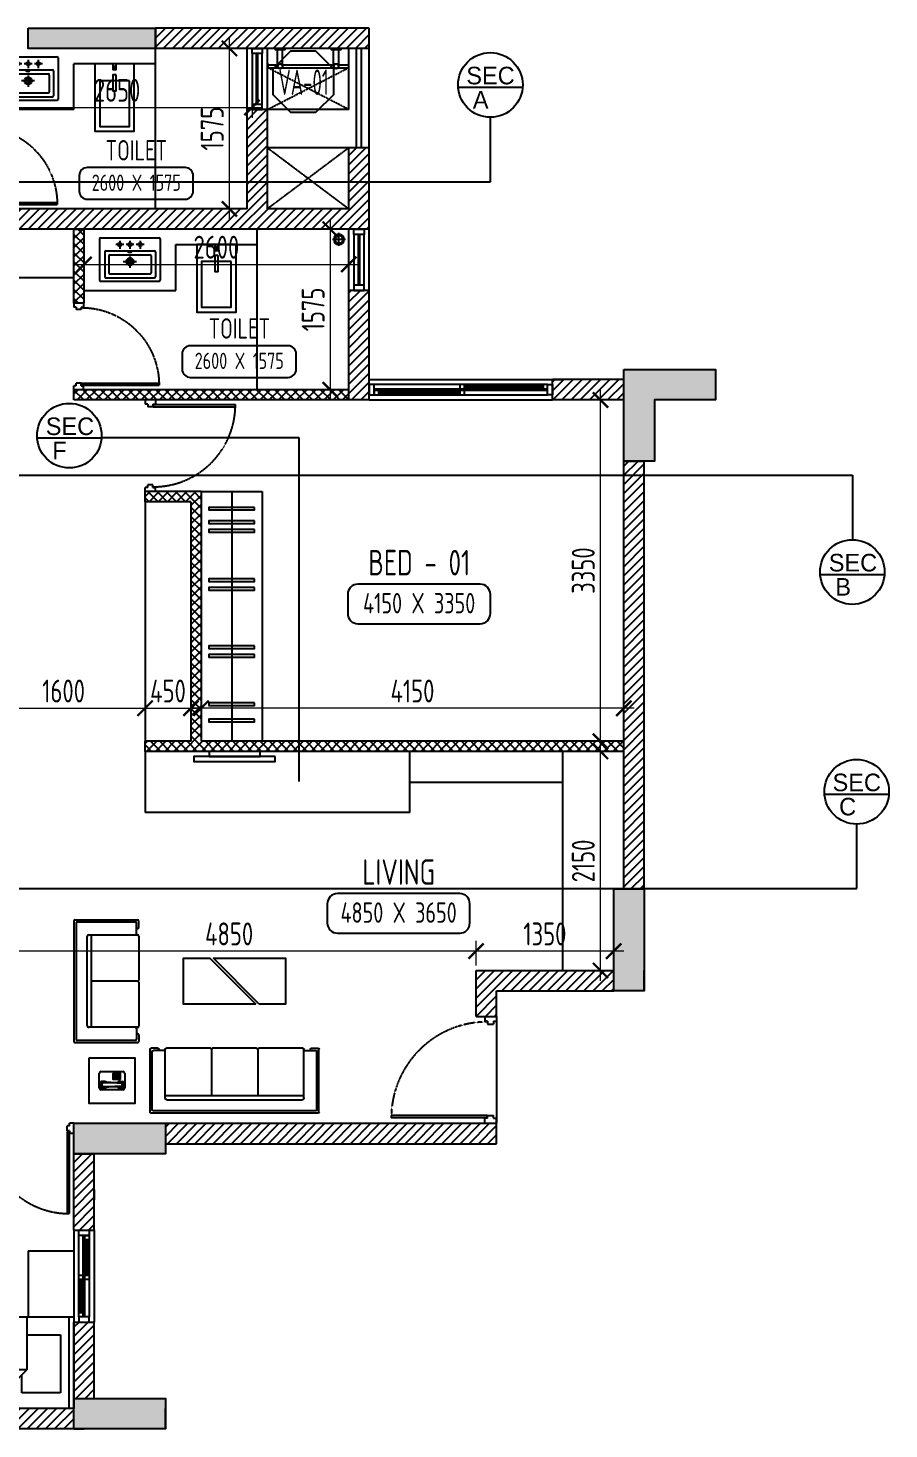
# Model space of a CAD drawing. Header units: millimetres. Extents: x -184691 to 158232, y -112569 to 33289.
# Drawn here: x -112363 to -103910, y -6563 to 7187 of the extents above; entities that cross this region are included whole.
import ezdxf
from ezdxf.enums import TextEntityAlignment as Align

# ---------------------------------------------------------------- set-up
doc = ezdxf.new("R2010")
doc.units = ezdxf.units.MM
doc.header["$LTSCALE"] = 10
doc.header["$PDMODE"] = 35
doc.header["$PDSIZE"] = 500
doc.linetypes.add('DASHED', pattern=[19.05, 12.7, -6.35])
doc.linetypes.add('HIDDEN', pattern=[9.525, 6.35, -3.175])
for name, color, linetype in [('07--DIM-1', 1, 'Continuous'), ('A--BLOCKWALL-1', 9, 'Continuous'), ('A--BLOCKWALL-2', 2, 'Continuous'), ('A--BLOCKWALL-3', 3, 'Continuous'), ('A--BLOCKWALL-HATCH', 8, 'Continuous'), ('A--CONCRETE-1', 9, 'Continuous'), ('A--DOWN', 34, 'Continuous'), ('A--FIXTURE-0', 8, 'Continuous'), ('A--FURNITURE-0', 253, 'Continuous'), ('A--FURNITURE-1', 9, 'Continuous'), ('A--GLAZING-0', 181, 'Continuous'), ('A--HATCH-1', 8, 'Continuous'), ('A--SANITARY-0', 253, 'Continuous'), ('A--SHAFT-HIDDEN', 9, 'HIDDEN'), ('A--SPACENUMBER', 2, 'Continuous'), ('A--SPACENUMBER-1', 8, 'Continuous'), ('A--SPACEREF', 3, 'Continuous'), ('A--STELWRK-1', 9, 'Continuous'), ('A--TILING-1', 8, 'Continuous'), ('A--WINREF', 7, 'Continuous'), ('A--WINREF-1', 8, 'Continuous'), ('Typical floor Column Centre line$0$X-3rd Floor Column$0$A--COL250', 250, 'Continuous'), ('Typical floor Column Centre line$0$X-3rd Floor Column$0$A--CONCRETE-4', 4, 'Continuous')]:
    doc.layers.add(name, color=color, linetype=linetype)
doc.layers.add('A--STELWRK-2', color=2, linetype='Continuous', lineweight=25)
doc.styles.add('ISO', font='isocp2.shx', dxfattribs={"width": 0.8})
doc.dimstyles.new('A-DIM-100', dxfattribs={"dimscale": 100, "dimtxt": 2.25, "dimasz": 1.5, "dimexe": 1, "dimexo": 0.5, "dimgap": 0, "dimtad": 0, "dimdec": 0, "dimzin": 12, "dimdsep": 46, "dimtxsty": 'ISO', "dimblk": 'ARCHTICK', "dimcen": 1, "dimdle": 1, "dimclrd": 8, "dimclre": 8, "dimclrt": 256, "dimadec": 0, "dimazin": 3, "dimtfac": 1, "dimtdec": 0, "dimtmove": 1, "dimatfit": 2, "dimfxl": 1, "dimtvp": 0.75, "dimtolj": 1, "dimtzin": 12, "dimlwd": 18, "dimlwe": 18, "dimarcsym": 0})
pattern_1 = [(45, (-102912.55, -6712.76), (-44.90128, 44.90128), [])]
pattern_2 = [(45, (-102912.55, -6712.76), (-44.90128, 44.90128), []), (135, (-102912.55, -6712.76), (-44.90128, -44.90128), [])]

# ---------------------------------------------------------------- blocks, each defined once
blk = doc.blocks.new('A$C542B73FF')
at = {"layer": 'A--FURNITURE-0'}
for points in [[(-400, 50), (400, 50), (400, 100), (-400, 100)], [(-250, 0), (250, 0), (250, 50), (-250, 50)]]:
    blk.add_lwpolyline(points, close=True, dxfattribs=at)
blk = doc.blocks.new('A$C142A61D3')
at = {"linetype": 'Continuous'}
for p, q in [((-2000, -450), (-2000, 450)), ((-2000, 450), (0, 450)), ((-460, 450), (-460, -70)), ((-50, 450), (-50, -450)), ((0, 450), (0, -450)), ((-460, 275), (-130, 275)), ((-130, 275), (-130, -295)), ((-840, -450), (-460, -70)), ((-840, -70), (-840, -450)), ((-460, -70), (-840, -70)), ((-510, -295), (-510, -120)), ((-130, -295), (-510, -295)), ((0, -450), (-2000, -450))]:
    blk.add_line(p, q, dxfattribs=at)
blk = doc.blocks.new('A$C59C96D1E')
at = {"linetype": 'Continuous'}
for p, q in [((-2.74, 0), (2.74, 0)), ((-3.49, -9.09), (-3.49, -0.75)), ((-2.75, -0.99), (-2.75, -2.2)), ((-2.26, -1.48), (-2.26, -8.35)), ((-0.79, -0.49), (-2.25, -0.49)), ((-1.76, -0.98), (-1.28, -0.98)), ((-0.78, -8.35), (-0.78, -1.48)), ((-0.29, -2.2), (-0.29, -0.99)), ((3.49, -0.75), (3.49, -9.09)), ((-2.75, -8.84), (-2.75, -7.63)), ((2.74, -9.84), (-2.74, -9.84)), ((-0.79, -9.34), (-2.25, -9.34)), ((-1.76, -8.85), (-1.28, -8.85)), ((-0.29, -7.63), (-0.29, -8.84))]:
    blk.add_line(p, q, dxfattribs=at)
for points in [[(0.45, -5.87), (0.45, -5.37), (0.95, -5.37), (0.95, -5.87)], [(1.05, -5.87), (1.05, -5.37), (1.55, -5.37), (1.55, -5.87)], [(1.64, -5.87), (1.64, -5.37), (2.14, -5.37), (2.14, -5.87)], [(2.24, -5.87), (2.24, -5.37), (2.74, -5.37), (2.74, -5.87)], [(0.45, -6.47), (0.45, -5.97), (0.95, -5.97), (0.95, -6.47)], [(0.45, -7.06), (0.45, -6.56), (0.95, -6.56), (0.95, -7.06)], [(0.45, -7.66), (0.45, -7.16), (0.95, -7.16), (0.95, -7.66)], [(0.45, -8.26), (0.95, -8.26), (0.95, -7.76), (0.45, -7.76)], [(1.05, -6.47), (1.05, -5.97), (1.55, -5.97), (1.55, -6.47)], [(1.05, -7.06), (1.05, -6.56), (1.55, -6.56), (1.55, -7.06)], [(1.05, -7.66), (1.05, -7.16), (1.55, -7.16), (1.55, -7.66)], [(1.05, -8.26), (1.55, -8.26), (1.55, -7.76), (1.05, -7.76)], [(1.64, -6.47), (1.64, -5.97), (2.14, -5.97), (2.14, -6.47)], [(1.64, -7.06), (1.64, -6.56), (2.14, -6.56), (2.14, -7.06)], [(1.64, -7.66), (1.64, -7.16), (2.14, -7.16), (2.14, -7.66)], [(1.64, -8.26), (2.14, -8.26), (2.14, -7.76), (1.64, -7.76)], [(2.24, -6.47), (2.24, -5.97), (2.74, -5.97), (2.74, -6.47)], [(2.24, -7.06), (2.24, -6.56), (2.74, -6.56), (2.74, -7.06)], [(2.24, -7.66), (2.24, -7.16), (2.74, -7.16), (2.74, -7.66)], [(2.24, -8.26), (2.74, -8.26), (2.74, -7.76), (2.24, -7.76)]]:
    blk.add_lwpolyline(points, close=True)
for centre, radius, start, end in [((-2.74, -0.75), 0.75, 90, 180), ((2.74, -0.75), 0.75, 0, 90), ((-2.25, -0.99), 0.5, 90, 180), ((-2.25, -2.2), 0.5, 180, 270), ((-1.76, -1.48), 0.5, 90, 180), ((-1.28, -1.48), 0.5, 0, 90), ((-0.79, -0.99), 0.5, 0, 90), ((-0.79, -2.2), 0.5, 270, 0), ((-2.74, -9.09), 0.75, 180, 270), ((-2.25, -7.63), 0.5, 90, 180), ((-2.25, -8.84), 0.5, 180, 270), ((-1.76, -8.35), 0.5, 180, 270), ((-1.28, -8.35), 0.5, 270, 0), ((-0.79, -7.63), 0.5, 0, 90), ((-0.79, -8.84), 0.5, 270, 0), ((2.74, -9.09), 0.75, 270, 0)]:
    blk.add_arc(centre, radius, start, end, dxfattribs=at)
for centre, start, end in [((-30.22, -7.51), 358.28, 10.8919), ((27.18, -7.51), 169.1081, 181.72)]:
    blk.add_arc(centre, 27.97, start, end)
blk = doc.blocks.new('A$C6B576318')
at = {"layer": 'A--FURNITURE-0'}
for p, q in [((-975, 13), (-975, 736)), ((-888, 749), (-963, 749)), ((-950, 38), (-950, 711)), ((-813, 724), (-938, 724)), ((-875, 724), (-875, 736)), ((-800, 711), (-800, 736)), ((-800, 175), (-800, 711)), ((-788, 749), (-279, 749)), ((-267, 736), (-267, 200)), ((-254, 749), (254, 749)), ((267, 736), (267, 200)), ((279, 749), (788, 749)), ((800, 711), (800, 736)), ((800, 175), (800, 711)), ((813, 724), (938, 724)), ((875, 724), (875, 736)), ((888, 749), (963, 749)), ((950, 38), (950, 711)), ((975, 13), (975, 736)), ((-800, 200), (800, 200)), ((-963, 0), (963, 0)), ((-938, 25), (938, 25)), ((-775, 150), (775, 150))]:
    blk.add_line(p, q, dxfattribs=at)
for centre, radius, start, end in [((-963, 736), 12.5, 90, 180), ((-938, 711), 12.5, 90, 180), ((-888, 736), 12.5, 0, 90), ((-813, 711), 12.5, 0, 90), ((-788, 736), 12.5, 90, 180), ((-279, 736), 12.5, 0, 90), ((-254, 736), 12.5, 90, 180), ((254, 736), 12.5, 0, 90), ((279, 736), 12.5, 90, 180), ((788, 736), 12.5, 0, 90), ((813, 711), 12.5, 90, 180), ((888, 736), 12.5, 90, 180), ((938, 711), 12.5, 0, 90), ((963, 736), 12.5, 0, 90), ((-775, 175), 25, 180, 270), ((775, 175), 25, 270, 0), ((-963, 13), 12.5, 180, 270), ((-938, 38), 12.5, 180, 270), ((938, 38), 12.5, 270, 0), ((963, 13), 12.5, 270, 0)]:
    blk.add_arc(centre, radius, start, end, dxfattribs=at)
blk = doc.blocks.new('A$C1CBF2325')
at = {"layer": 'A--DOWN'}
for p, q in [((100, 0), (0, 0)), ((0, 0), (0, -42)), ((100, 0), (100, -42)), ((25, -42), (0, -42)), ((25, -42), (25, -67)), ((75, -67), (25, -67)), ((75, -42), (75, -67)), ((75, -42), (100, -42)), ((79, -46), (79, -67)), ((79, -46), (886, -46)), ((79, -67), (886, -67)), ((886, -67), (886, -46)), ((25, -858), (0, -858)), ((0, -900), (0, -858)), ((100, -900), (0, -900)), ((75, -833), (25, -833)), ((25, -858), (25, -833)), ((75, -858), (75, -833)), ((75, -858), (100, -858)), ((100, -900), (100, -858))]:
    blk.add_line(p, q, dxfattribs=at)
at = {"layer": 'A--DOWN', "color": 8, "linetype": 'DASHED', "ltscale": 0.005}
blk.add_arc((79, -46), 807, 269.7319, 358.5291, dxfattribs=at)
blk = doc.blocks.new('A$C68464E93')
at = {"layer": 'A--BLOCKWALL-1'}
for p, q in [((600, 200), (0, 200)), ((600, 0), (0, 0))]:
    blk.add_line(p, q, dxfattribs=at)
at = {"layer": 'A--DOWN'}
for p, q in [((50, 150), (550, 150)), ((550, 50), (50, 50))]:
    blk.add_line(p, q, dxfattribs=at)
for points in [[(50, 50), (50, 150), (0, 150), (0, 50), (50, 50)], [(550, 50), (550, 150), (600, 150), (600, 50), (550, 50)]]:
    blk.add_lwpolyline(points, dxfattribs=at)
at = {"layer": 'A--GLAZING-0'}
for p, q in [((550, 107), (50, 107)), ((550, 93), (50, 93))]:
    blk.add_line(p, q, dxfattribs=at)
blk = doc.blocks.new('A$C613641B0')
at = {"layer": 'A--BLOCKWALL-1'}
for p, q in [((0, 0), (-1800, 0)), ((0, -200), (-1800, -200))]:
    blk.add_line(p, q, dxfattribs=at)
at = {"layer": 'A--DOWN'}
for p, q in [((-50, -50), (-1750, -50)), ((-1750, -93), (-93, -93)), ((-1750, -107), (-50, -107)), ((-1750, -150), (-50, -150))]:
    blk.add_line(p, q, dxfattribs=at)
for points in [[(-1750, -50), (-1750, -150), (-1800, -150), (-1800, -50)], [(-1750, -107), (-1750, -150), (-1707, -150), (-1707, -107)], [(-934, -50), (-934, -93), (-891, -93), (-891, -50)], [(-934, -107), (-934, -150), (-891, -150), (-891, -107)], [(-93, -50), (-93, -93), (-50, -93), (-50, -50)], [(-50, -50), (-50, -150), (0, -150), (0, -50)]]:
    blk.add_lwpolyline(points, close=True, dxfattribs=at)
at = {"layer": 'A--GLAZING-0'}
for p, q in [((-934, -122), (-1707, -122)), ((-934, -136), (-1707, -136)), ((-93, -64), (-891, -64)), ((-93, -78), (-891, -78))]:
    blk.add_line(p, q, dxfattribs=at)
blk = doc.blocks.new('A$C704305AF')
at = {"layer": 'A--SANITARY-0'}
for p, q in [((0, 0.064), (0, -0.064)), ((0.064, 0), (-0.064, 0))]:
    blk.add_line(p, q, dxfattribs=at)
for major_axis, start_param, end_param in [((0, 0.0508), 3.141593, 9.424778), ((0, 0.0381), 6.283185307145827, 12.56637061432541)]:
    blk.add_ellipse((0, 0), major_axis=major_axis, ratio=1, start_param=start_param, end_param=end_param, dxfattribs=at)
blk = doc.blocks.new('A$C35654C4B')
at = {"layer": 'A--BLOCKWALL-1'}
for p, q in [((-900, 200), (0, 200)), ((-900, 0), (0, 0))]:
    blk.add_line(p, q, dxfattribs=at)
at = {"layer": 'A--DOWN'}
for p, q in [((-50, 150), (-850, 150)), ((-50, 107), (-850, 107)), ((-850, 50), (-50, 50)), ((-50, 93), (-807, 93))]:
    blk.add_line(p, q, dxfattribs=at)
for points in [[(-850, 50), (-850, 150), (-900, 150), (-900, 50)], [(-416, 107), (-416, 150), (-459, 150), (-459, 107)], [(-50, 107), (-50, 150), (-93, 150), (-93, 107)], [(-50, 50), (-50, 150), (0, 150), (0, 50)], [(-807, 50), (-807, 93), (-850, 93), (-850, 50)], [(-416, 50), (-416, 93), (-459, 93), (-459, 50)]]:
    blk.add_lwpolyline(points, close=True, dxfattribs=at)
at = {"layer": 'A--GLAZING-0'}
for p, q in [((-807, 78), (-459, 78)), ((-807, 64), (-459, 64)), ((-416, 136), (-93, 136)), ((-416, 122), (-93, 122))]:
    blk.add_line(p, q, dxfattribs=at)
blk = doc.blocks.new('SPACE')
at = {"layer": 'A--SPACENUMBER-1'}
blk.add_lwpolyline([(-600, 0), (600, 0, 0.414213562), (700, 100), (700, 288.5, 0.414213562), (600, 388.5), (-600, 388.5, 0.414213562), (-700, 288.5), (-700, 100, 0.414213562), (-600, 0, -0.052514465)], format="xyb", dxfattribs=at)
at = {"layer": 'A--SPACENUMBER', "style": 'ISO', "width": 0.8, "flags": 4}
blk.add_attdef('01', text='', height=250, dxfattribs=at).set_placement((0.455, 202.41), align=Align.MIDDLE)
at = {"layer": 'A--SPACEREF', "style": 'ISO', "width": 0.8, "flags": 4}
blk.add_attdef('S', text='', height=300, dxfattribs=at).set_placement((1.35, 474.975), align=Align.CENTER)
blk = doc.blocks.new('AL-OP')
at = {"layer": 'A--WINREF-1'}
blk.add_lwpolyline([(-124, 300), (-300, 124), (-300, -124), (-124, -300), (124, -300), (300, -124), (300, 124), (124, 300)], close=True, dxfattribs=at)
at = {"layer": 'A--WINREF', "style": 'ISO', "width": 0.6}
blk.add_attdef('AL-OP', text='', height=250, dxfattribs=at).set_placement((3, -5), align=Align.MIDDLE)
blk = doc.blocks.new('A$C3A434446')
at = {"layer": 'A--STELWRK-1', "color": 1}
for p, q in [((110, 939), (110, 1089)), ((160, 939), (160, 1089)), ((660, 939), (660, 1089)), ((710, 939), (710, 1089)), ((15, 939), (115, 939)), ((15, 909), (115, 909)), ((155, 939), (665, 939)), ((155, 909), (665, 909)), ((705, 939), (805, 939)), ((705, 909), (805, 909))]:
    blk.add_line(p, q, dxfattribs=at)
at = {"layer": 'A--STELWRK-1'}
for points in [[(85, 1099), (85, 1089), (185, 1089), (185, 1099)], [(635, 1099), (635, 1089), (735, 1089), (735, 1099)], [(15, 899), (10, 899), (10, 949), (15, 949)], [(805, 899), (810, 899), (810, 949), (805, 949)]]:
    blk.add_lwpolyline(points, close=True, dxfattribs=at)
at = {"layer": 'A--STELWRK-2'}
for centre, radius in [((135, 924), 25), ((135, 924), 22), ((685, 924), 25), ((685, 924), 22)]:
    blk.add_circle(centre, radius, dxfattribs=at)
blk = doc.blocks.new('A$C64853205')
at = {"layer": 'A--FURNITURE-0'}
for p, q in [((-708, 13), (-708, 736)), ((-621, 749), (-696, 749)), ((-683, 38), (-683, 711)), ((-546, 724), (-671, 724)), ((-608, 724), (-608, 736)), ((-533, 711), (-533, 736)), ((-533, 175), (-533, 711)), ((-521, 749), (-12, 749)), ((0, 736), (0, 200)), ((13, 749), (521, 749)), ((533, 736), (533, 175)), ((546, 724), (671, 724)), ((608, 724), (608, 736)), ((621, 749), (696, 749)), ((683, 38), (683, 711)), ((708, 13), (708, 736)), ((-533, 200), (533, 200)), ((-696, 0), (696, 0)), ((-671, 25), (671, 25)), ((-508, 150), (508, 150))]:
    blk.add_line(p, q, dxfattribs=at)
for centre, radius, start, end in [((-696, 736), 12.5, 90, 180), ((-671, 711), 12.5, 90, 180), ((-621, 736), 12.5, 0, 90), ((-546, 711), 12.5, 0, 90), ((-521, 736), 12.5, 90, 180), ((-12, 736), 12.5, 0, 90), ((13, 736), 12.5, 90, 180), ((521, 736), 12.5, 0, 90), ((546, 711), 12.5, 90, 180), ((621, 736), 12.5, 90, 180), ((671, 711), 12.5, 0, 90), ((696, 736), 12.5, 0, 90), ((-508, 175), 25, 180, 270), ((508, 175), 25, 270, 0), ((-696, 13), 12.5, 180, 270), ((-671, 38), 12.5, 180, 270), ((671, 38), 12.5, 270, 0), ((696, 13), 12.5, 270, 0)]:
    blk.add_arc(centre, radius, start, end, dxfattribs=at)
blk = doc.blocks.new('A$C76363F86-flat-10')
at = {"layer": 'A--SANITARY-0'}
for points in [[(0, -0.193), (0, 0.193), (-0.663, 0.193), (-0.663, -0.193)], [(-0.167, -0.146), (-0.167, 0.146), (-0.616, 0.146), (-0.616, -0.146)], [(-0.108, -0.017), (-0.108, 0.017), (-0.266, 0.017), (-0.266, -0.017)], [(0, -0.017), (0, 0.017), (-0.057, 0.017), (-0.057, -0.017)], [(-0.027, -0.009), (-0.027, 0.008), (-0.05, 0.008), (-0.05, -0.009)]]:
    blk.add_lwpolyline(points, close=True, dxfattribs=at)
blk = doc.blocks.new('A$C302618AE')
at = {"layer": 'A--SANITARY-0'}
for p, q in [((-287, 0), (287, 0)), ((-297, -10), (-297, -416)), ((-237, -128), (240, -128)), ((-60, -67), (-138, -67)), ((-100, -30), (-100, -110)), ((40, -67), (-38, -67)), ((1, -30), (1, -110)), ((141, -67), (63, -67)), ((101, -30), (101, -110)), ((297, -10), (297, -416)), ((-247, -138), (-247, -383)), ((-206, -178), (-206, -343)), ((-196, -168), (199, -168)), ((65, -236), (-65, -236)), ((0, -183), (0, -295)), ((209, -178), (209, -343)), ((250, -138), (250, -383)), ((-237, -393), (240, -393)), ((-196, -353), (199, -353)), ((-287, -426), (287, -426))]:
    blk.add_line(p, q, dxfattribs=at)
for centre, radius in [((-100, -67), 17.8), ((1, -67), 17.8), ((101, -67), 17.8), ((1, -235), 36.3), ((1, -235), 25)]:
    blk.add_circle(centre, radius, dxfattribs=at)
for centre, start, end in [((-287, -10), 90, 180), ((-237, -138), 90, 180), ((240, -138), 0, 90), ((287, -10), 0, 90), ((-196, -178), 90, 180), ((199, -178), 0, 90), ((-237, -383), 180, 270), ((-196, -343), 180, 270), ((199, -343), 270, 0), ((240, -383), 270, 0), ((-287, -416), 180, 270), ((287, -416), 270, 0)]:
    blk.add_arc(centre, 10, start, end, dxfattribs=at)
blk.add_ellipse((0, -141), major_axis=(17.6, 0), ratio=0.318204, dxfattribs=at)
blk = doc.blocks.new('_ArchTick')
at = {"color": 0, "const_width": 0.15}
blk.add_lwpolyline([(-0.5, -0.5), (0.5, 0.5)], dxfattribs=at)
blk = doc.blocks.new('*D273')
at = {"layer": '07--DIM-1', "color": 8, "lineweight": 18}
for p, q in [((-112813, 6937), (-112813, 6307)), ((-110163, 6887), (-110163, 6307)), ((-112913, 6407), (-110063, 6407))]:
    blk.add_line(p, q, dxfattribs=at)
at = {"layer": 'Defpoints', "color": 0}
for p in [(-112813, 6987), (-110163, 6937), (-110163, 6407)]:
    blk.add_point(p, dxfattribs=at)
at = {"layer": '07--DIM-1', "color": 8, "lineweight": 18, "xscale": 150, "yscale": 150, "zscale": 150, "rotation": 180}
blk.add_blockref('_ArchTick', (-112813, 6407), dxfattribs=at)
at = {"layer": '07--DIM-1', "color": 8, "lineweight": 18, "xscale": 150, "yscale": 150, "zscale": 150}
blk.add_blockref('_ArchTick', (-110163, 6407), dxfattribs=at)
at = {"layer": '07--DIM-1', "insert": (-111488, 6576), "char_height": 225, "attachment_point": 5, "style": 'ISO'}
blk.add_mtext('\\A1;2650', dxfattribs=at)
blk = doc.blocks.new('*D274')
at = {"layer": '07--DIM-1', "color": 8, "lineweight": 18}
for p, q in [((-110385, 5312), (-110385, 7087)), ((-110263, 6987), (-110485, 6987)), ((-110263, 5412), (-110485, 5412))]:
    blk.add_line(p, q, dxfattribs=at)
at = {"layer": 'Defpoints', "color": 0}
for p in [(-110385, 6987), (-110213, 6987), (-110213, 5412)]:
    blk.add_point(p, dxfattribs=at)
at = {"layer": '07--DIM-1', "color": 8, "lineweight": 18, "xscale": 150, "yscale": 150, "zscale": 150}
for p, rotation in [((-110385, 6987), 90), ((-110385, 5412), 270)]:
    blk.add_blockref('_ArchTick', p, dxfattribs=dict(at, rotation=rotation))
at = {"layer": '07--DIM-1', "insert": (-110554, 6200), "char_height": 225, "attachment_point": 5, "rotation": 90, "style": 'ISO'}
blk.add_mtext('\\A1;1575', dxfattribs=at)
blk = doc.blocks.new('*D275')
at = {"layer": '07--DIM-1', "color": 8, "lineweight": 18}
for p, q in [((-111813, 5162), (-111813, 4767)), ((-109213, 5162), (-109213, 4767)), ((-111913, 4867), (-109113, 4867))]:
    blk.add_line(p, q, dxfattribs=at)
at = {"layer": 'Defpoints', "color": 0}
for p in [(-111813, 5212), (-109213, 5212), (-109213, 4867)]:
    blk.add_point(p, dxfattribs=at)
at = {"layer": '07--DIM-1', "color": 8, "lineweight": 18, "xscale": 150, "yscale": 150, "zscale": 150, "rotation": 180}
blk.add_blockref('_ArchTick', (-111813, 4867), dxfattribs=at)
at = {"layer": '07--DIM-1', "color": 8, "lineweight": 18, "xscale": 150, "yscale": 150, "zscale": 150}
blk.add_blockref('_ArchTick', (-109213, 4867), dxfattribs=at)
at = {"layer": '07--DIM-1', "insert": (-110513, 5036), "char_height": 225, "attachment_point": 5, "style": 'ISO'}
blk.add_mtext('\\A1;2600', dxfattribs=at)
blk = doc.blocks.new('*D276')
at = {"layer": '07--DIM-1', "color": 8, "lineweight": 18}
for p, q in [((-109395, 5312), (-109395, 3537)), ((-109263, 5212), (-109495, 5212)), ((-109263, 3637), (-109495, 3637))]:
    blk.add_line(p, q, dxfattribs=at)
at = {"layer": 'Defpoints', "color": 0}
for p in [(-109213, 5212), (-109395, 3637), (-109213, 3637)]:
    blk.add_point(p, dxfattribs=at)
at = {"layer": '07--DIM-1', "color": 8, "lineweight": 18, "xscale": 150, "yscale": 150, "zscale": 150}
for p, rotation in [((-109395, 5212), 90), ((-109395, 3637), 270)]:
    blk.add_blockref('_ArchTick', p, dxfattribs=dict(at, rotation=rotation))
at = {"layer": '07--DIM-1', "insert": (-109563, 4425), "char_height": 225, "attachment_point": 5, "rotation": 90, "style": 'ISO'}
blk.add_mtext('\\A1;1575', dxfattribs=at)
blk = doc.blocks.new('*D282')
at = {"layer": '07--DIM-1', "color": 8, "lineweight": 18}
for p, q in [((-107963, -2013), (-107963, -1773)), ((-106613, -2013), (-106613, -1773)), ((-106513, -1873), (-108063, -1873))]:
    blk.add_line(p, q, dxfattribs=at)
at = {"layer": 'Defpoints', "color": 0}
for p in [(-107963, -1873), (-107963, -2063), (-106613, -2063)]:
    blk.add_point(p, dxfattribs=at)
at = {"layer": '07--DIM-1', "color": 8, "lineweight": 18, "xscale": 150, "yscale": 150, "zscale": 150, "rotation": 180}
blk.add_blockref('_ArchTick', (-107963, -1873), dxfattribs=at)
at = {"layer": '07--DIM-1', "color": 8, "lineweight": 18, "xscale": 150, "yscale": 150, "zscale": 150}
blk.add_blockref('_ArchTick', (-106613, -1873), dxfattribs=at)
at = {"layer": '07--DIM-1', "insert": (-107288, -1704), "char_height": 225, "attachment_point": 5, "style": 'ISO'}
blk.add_mtext('\\A1;1350', dxfattribs=at)
blk = doc.blocks.new('*D283')
at = {"layer": '07--DIM-1', "color": 8, "lineweight": 18}
for p, q in [((-112813, -2013), (-112813, -1773)), ((-107963, -2013), (-107963, -1773)), ((-107863, -1873), (-112913, -1873))]:
    blk.add_line(p, q, dxfattribs=at)
at = {"layer": 'Defpoints', "color": 0}
for p in [(-112813, -1873), (-112813, -2063), (-107963, -2063)]:
    blk.add_point(p, dxfattribs=at)
at = {"layer": '07--DIM-1', "color": 8, "lineweight": 18, "xscale": 150, "yscale": 150, "zscale": 150, "rotation": 180}
blk.add_blockref('_ArchTick', (-112813, -1873), dxfattribs=at)
at = {"layer": '07--DIM-1', "color": 8, "lineweight": 18, "xscale": 150, "yscale": 150, "zscale": 150}
blk.add_blockref('_ArchTick', (-107963, -1873), dxfattribs=at)
at = {"layer": '07--DIM-1', "insert": (-110388, -1704), "char_height": 225, "attachment_point": 5, "style": 'ISO'}
blk.add_mtext('\\A1;4850', dxfattribs=at)
blk = doc.blocks.new('*D284')
at = {"layer": '07--DIM-1', "color": 8, "lineweight": 18}
for p, q in [((-110663, 237), (-110663, 611)), ((-106513, 237), (-106513, 611)), ((-106413, 511), (-110763, 511))]:
    blk.add_line(p, q, dxfattribs=at)
at = {"layer": 'Defpoints', "color": 0}
for p in [(-110663, 511), (-110663, 187), (-106513, 187)]:
    blk.add_point(p, dxfattribs=at)
at = {"layer": '07--DIM-1', "color": 8, "lineweight": 18, "xscale": 150, "yscale": 150, "zscale": 150, "rotation": 180}
blk.add_blockref('_ArchTick', (-110663, 511), dxfattribs=at)
at = {"layer": '07--DIM-1', "color": 8, "lineweight": 18, "xscale": 150, "yscale": 150, "zscale": 150}
blk.add_blockref('_ArchTick', (-106513, 511), dxfattribs=at)
at = {"layer": '07--DIM-1', "insert": (-108588, 680), "char_height": 225, "attachment_point": 5, "style": 'ISO'}
blk.add_mtext('\\A1;4150', dxfattribs=at)
blk = doc.blocks.new('*D286')
at = {"layer": '07--DIM-1', "color": 8, "lineweight": 18}
for p, q in [((-112813, 237), (-112813, 611)), ((-111213, 237), (-111213, 611)), ((-112913, 511), (-111113, 511))]:
    blk.add_line(p, q, dxfattribs=at)
at = {"layer": 'Defpoints', "color": 0}
for p in [(-111213, 511), (-112813, 187), (-111213, 187)]:
    blk.add_point(p, dxfattribs=at)
at = {"layer": '07--DIM-1', "color": 8, "lineweight": 18, "xscale": 150, "yscale": 150, "zscale": 150, "rotation": 180}
blk.add_blockref('_ArchTick', (-112813, 511), dxfattribs=at)
at = {"layer": '07--DIM-1', "color": 8, "lineweight": 18, "xscale": 150, "yscale": 150, "zscale": 150}
blk.add_blockref('_ArchTick', (-111213, 511), dxfattribs=at)
at = {"layer": '07--DIM-1', "insert": (-112013, 680), "char_height": 225, "attachment_point": 5, "style": 'ISO'}
blk.add_mtext('\\A1;1600', dxfattribs=at)
blk = doc.blocks.new('*D289')
at = {"layer": '07--DIM-1', "color": 8, "lineweight": 18}
for p, q in [((-106742, -2163), (-106742, 187)), ((-106663, 87), (-106842, 87)), ((-106663, -2063), (-106842, -2063))]:
    blk.add_line(p, q, dxfattribs=at)
at = {"layer": 'Defpoints', "color": 0}
for p in [(-106742, 87), (-106613, 87), (-106613, -2063)]:
    blk.add_point(p, dxfattribs=at)
at = {"layer": '07--DIM-1', "color": 8, "lineweight": 18, "xscale": 150, "yscale": 150, "zscale": 150}
for p, rotation in [((-106742, 87), 90), ((-106742, -2063), 270)]:
    blk.add_blockref('_ArchTick', p, dxfattribs=dict(at, rotation=rotation))
at = {"layer": '07--DIM-1', "insert": (-106911, -988), "char_height": 225, "attachment_point": 5, "rotation": 90, "style": 'ISO'}
blk.add_mtext('\\A1;2150', dxfattribs=at)
blk = doc.blocks.new('*D290')
at = {"layer": '07--DIM-1', "color": 8, "lineweight": 18}
for p, q in [((-106742, 87), (-106742, 3637)), ((-106563, 3537), (-106842, 3537)), ((-106563, 187), (-106842, 187))]:
    blk.add_line(p, q, dxfattribs=at)
at = {"layer": 'Defpoints', "color": 0}
for p in [(-106742, 3537), (-106513, 3537), (-106513, 187)]:
    blk.add_point(p, dxfattribs=at)
at = {"layer": '07--DIM-1', "color": 8, "lineweight": 18, "xscale": 150, "yscale": 150, "zscale": 150}
for p, rotation in [((-106742, 3537), 90), ((-106742, 187), 270)]:
    blk.add_blockref('_ArchTick', p, dxfattribs=dict(at, rotation=rotation))
at = {"layer": '07--DIM-1', "insert": (-106911, 1862), "char_height": 225, "attachment_point": 5, "rotation": 90, "style": 'ISO'}
blk.add_mtext('\\A1;3350', dxfattribs=at)
blk = doc.blocks.new('*D292')
at = {"layer": '07--DIM-1', "color": 8, "lineweight": 18}
for p, q in [((-111213, 237), (-111213, 611)), ((-110763, 237), (-110763, 611)), ((-111313, 511), (-110663, 511))]:
    blk.add_line(p, q, dxfattribs=at)
at = {"layer": 'Defpoints', "color": 0}
for p in [(-110763, 511), (-111213, 187), (-110763, 187)]:
    blk.add_point(p, dxfattribs=at)
at = {"layer": '07--DIM-1', "color": 8, "lineweight": 18, "xscale": 150, "yscale": 150, "zscale": 150, "rotation": 180}
blk.add_blockref('_ArchTick', (-111213, 511), dxfattribs=at)
at = {"layer": '07--DIM-1', "color": 8, "lineweight": 18, "xscale": 150, "yscale": 150, "zscale": 150}
blk.add_blockref('_ArchTick', (-110763, 511), dxfattribs=at)
at = {"layer": '07--DIM-1', "insert": (-110988, 680), "char_height": 225, "attachment_point": 5, "style": 'ISO'}
blk.add_mtext('\\A1;450', dxfattribs=at)

msp = doc.modelspace()

# ---------------------------------------------------------------- hatches: boundary and pattern name
at = {"layer": 'A--BLOCKWALL-HATCH'}
h = msp.add_hatch(dxfattribs=at)
h.set_pattern_fill('ANSI37', color=256, scale=20, style=0)
h.set_pattern_definition(pattern_2)
h.paths.add_polyline_path([(-111912.5, 5212.2), (-111812.5, 5212.2), (-111812.5, 4487.2), (-111912.5, 4487.2)])
h = msp.add_hatch(dxfattribs=at)
h.set_pattern_fill('ANSI37', color=256, scale=20, style=0)
h.set_pattern_definition(pattern_2)
h.paths.add_polyline_path([(-109212.5, 3537.2), (-111912.5, 3537.2), (-111912.5, 3637.2), (-109212.5, 3637.2)])
h = msp.add_hatch(dxfattribs=at)
h.set_pattern_fill('ANSI37', color=256, scale=20, style=0)
h.set_pattern_definition(pattern_2)
h.paths.add_polyline_path([(-110762.5, 1412.2), (-110762.5, 1312.2), (-110762.5, 187.2), (-111212.5, 187.2), (-111212.5, 87.2), (-106512.5, 87.2), (-106512.5, 187.2), (-110662.5, 187.2), (-110662.5, 2637.2), (-111212.5, 2637.2), (-111212.5, 2537.2), (-110762.5, 2537.2)])
at = {"layer": 'A--HATCH-1'}
h = msp.add_hatch(dxfattribs=at)
h.set_pattern_fill('ANSI31', color=256, scale=20, style=0)
h.set_pattern_definition(pattern_1)
h.paths.add_polyline_path([(-109012.5, 6987.2), (-111112.5, 6987.2), (-111112.5, 7187.2), (-109012.5, 7187.2)])
h = msp.add_hatch(dxfattribs=at)
h.set_pattern_fill('ANSI31', color=256, scale=20, style=0)
h.set_pattern_definition(pattern_1)
h.paths.add_polyline_path([(-109012.5, 5212.2), (-109012.5, 6012.2), (-109212.5, 6012.2), (-109212.5, 5412.2), (-110012.5, 5412.2), (-110012.5, 6387.2), (-110212.5, 6387.2), (-110212.5, 5412.2), (-112912.5, 5412.2), (-112912.5, 5212.2)])
h = msp.add_hatch(dxfattribs=at)
h.set_pattern_fill('ANSI31', color=256, scale=20, style=0)
h.set_pattern_definition(pattern_1)
h.paths.add_polyline_path([(-109012.5, 4612.2), (-109212.5, 4612.2), (-109212.5, 3537.2), (-109012.5, 3537.2)])
h = msp.add_hatch(dxfattribs=at)
h.set_pattern_fill('ANSI31', color=256, scale=20, style=0)
h.set_pattern_definition(pattern_1)
h.paths.add_polyline_path([(-106512.5, 3737.2), (-107212.5, 3737.2), (-107212.5, 3537.2), (-106512.5, 3537.2)])
h = msp.add_hatch(dxfattribs=at)
h.set_pattern_fill('ANSI31', color=256, scale=20, style=0)
h.set_pattern_definition(pattern_1)
h.paths.add_polyline_path([(-106512.5, -1262.8), (-106312.5, -1262.8), (-106312.5, 2937.2), (-106512.5, 2937.2)])
h = msp.add_hatch(dxfattribs=at)
h.set_pattern_fill('ANSI31', color=256, scale=20, style=0)
h.set_pattern_definition(pattern_1)
h.paths.add_polyline_path([(-106612.5, -2262.8), (-106612.5, -2062.8), (-107962.5, -2062.8), (-107962.5, -2512.8), (-107762.5, -2512.8), (-107762.5, -2262.8)])
h = msp.add_hatch(dxfattribs=at)
h.set_pattern_fill('ANSI31', color=256, scale=20, style=0)
h.set_pattern_definition([(45, (-102912.55, 50387.24), (-44.90128, 44.90128), [])])
h.paths.add_polyline_path([(-111012.5, -3762.8), (-107762.5, -3762.8), (-107762.5, -3562.8), (-111012.5, -3562.8)])
h = msp.add_hatch(dxfattribs=at)
h.set_pattern_fill('ANSI31', color=256, scale=20, style=0)
h.set_pattern_definition(pattern_1)
h.paths.add_polyline_path([(-111712.5, -4612.8), (-111712.5, -3862.8), (-111912.5, -3862.8), (-111912.5, -4612.8)])
h = msp.add_hatch(dxfattribs=at)
h.set_pattern_fill('ANSI31', color=256, scale=20, style=0)
h.set_pattern_definition(pattern_1)
h.paths.add_polyline_path([(-111712.5, -6262.8), (-111712.5, -5512.8), (-111912.5, -5512.8), (-111912.5, -6262.8)])
h = msp.add_hatch(dxfattribs=at)
h.set_pattern_fill('ANSI31', color=256, scale=20, style=0)
h.set_pattern_definition(pattern_1)
h.paths.add_polyline_path([(-111912.5, -6362.8), (-115412.5, -6362.8), (-115412.5, -6562.8), (-111912.5, -6562.8)])
at = {"layer": 'Typical floor Column Centre line$0$X-3rd Floor Column$0$A--COL250'}
h = msp.add_hatch(color=256, dxfattribs=at)
h.dxf.hatch_style = 1
h.paths.add_polyline_path([(-112362.5, 7187.2), (-111112.5, 7187.2), (-111112.5, 6987.2), (-112362.5, 6987.2)])
h = msp.add_hatch(color=256, dxfattribs=at)
h.dxf.hatch_style = 1
h.paths.add_polyline_path([(-106212.5, 3537.2), (-105612.5, 3537.2), (-105612.5, 3837.2), (-106512.5, 3837.2), (-106512.5, 2937.2), (-106212.5, 2937.2)])
h = msp.add_hatch(color=256, dxfattribs=at)
h.dxf.hatch_style = 1
h.paths.add_polyline_path([(-106612.5, -2262.8), (-106612.5, -1262.8), (-106312.5, -1262.8), (-106312.5, -2262.8)])
h = msp.add_hatch(color=256, dxfattribs=at)
h.dxf.hatch_style = 1
h.paths.add_polyline_path([(-111912.5, -3562.8), (-111012.5, -3562.8), (-111012.5, -3862.8), (-111912.5, -3862.8)])
h = msp.add_hatch(color=256, dxfattribs=at)
h.dxf.hatch_style = 1
h.paths.add_polyline_path([(-111912.5, -6262.8), (-111012.5, -6262.8), (-111012.5, -6562.8), (-111912.5, -6562.8)])

# ---------------------------------------------------------------- linework, layer by layer
at = {"color": 6}
for p, q in [((-108139.4, 6606.3), (-107506.6, 6606.3)), ((-107823, 5678.5), (-107823, 6311.6)), ((-120197, 5678.5), (-107823, 5678.5)), ((-112267.8, 3163.9), (-111635, 3163.9)), ((-109698.8, 3163.9), (-111640.5, 3163.9)), ((-109698.8, -206.7), (-109698.8, 3163.9)), ((-120197, 2797.9), (-104269.5, 2797.9)), ((-104269.5, 2797.9), (-104269.5, 2164.9)), ((-104580.4, 1825.2), (-103947.7, 1825.2)), ((-104543.2, -331.6), (-103910.4, -331.6)), ((-104226.8, -1259.4), (-104226.8, -626.3)), ((-120197, -1259.4), (-104226.8, -1259.4))]:
    msp.add_line(p, q, dxfattribs=at)
for p, q in [((-112812.5, 4737.2), (-111912.5, 4737.2)), ((-115578.6, -1259.4), (-104226.8, -1259.4))]:
    msp.add_line(p, q)
for centre in [(-107823, 6628.8), (-111956.9, 3186.4), (-104269.5, 1847.7), (-104226.8, -309.1)]:
    msp.add_circle(centre, 317.2, dxfattribs=at)
at = {"layer": 'A--BLOCKWALL-2'}
for p, q in [((-111912.5, 4487.2), (-111912.5, 5212.2)), ((-111912.5, 5212.2), (-111812.5, 5212.2)), ((-111812.5, 4487.2), (-111812.5, 5212.2)), ((-111812.5, 4487.2), (-111912.5, 4487.2)), ((-107212.5, 3737.2), (-107112.5, 3737.2)), ((-111912.5, 3537.2), (-111912.5, 3637.2)), ((-109212.5, 3637.2), (-111912.5, 3637.2)), ((-109212.5, 3537.2), (-109212.5, 3637.2)), ((-109212.5, 3537.2), (-111912.5, 3537.2)), ((-111212.5, 2537.2), (-111212.5, 2637.2)), ((-110662.5, 2637.2), (-111212.5, 2637.2)), ((-110662.5, 2637.2), (-110662.5, 187.2)), ((-110762.5, 2537.2), (-111212.5, 2537.2)), ((-110762.5, 2537.2), (-110762.5, 1412.2)), ((-110762.5, 1412.2), (-110762.5, 1312.2)), ((-110762.5, 1312.2), (-110762.5, 187.2)), ((-111212.5, 87.2), (-111212.5, 187.2)), ((-110762.5, 187.2), (-111212.5, 187.2)), ((-106512.5, 187.2), (-110662.5, 187.2)), ((-106512.5, 87.2), (-106512.5, 187.2)), ((-106312.5, 87.2), (-106312.5, 187.2)), ((-106512.5, 87.2), (-111212.5, 87.2)), ((-111012.5, -3862.8), (-111112.5, -3862.8)), ((-111712.5, -4212.8), (-111712.5, -4312.8)), ((-111912.5, -6562.8), (-111812.5, -6562.8))]:
    msp.add_line(p, q, dxfattribs=at)
at = {"layer": 'A--BLOCKWALL-3'}
for p, q in [((-111112.5, 6987.2), (-111112.5, 7187.2)), ((-109012.5, 7187.2), (-111112.5, 7187.2)), ((-109012.5, 6987.2), (-109012.5, 7187.2)), ((-109012.5, 6987.2), (-111112.5, 6987.2)), ((-110212.5, 5412.2), (-110212.5, 6387.2)), ((-110012.5, 6387.2), (-110212.5, 6387.2)), ((-110012.5, 5412.2), (-110012.5, 6387.2)), ((-109212.5, 5412.2), (-109212.5, 6012.2)), ((-109012.5, 6012.2), (-109212.5, 6012.2)), ((-109012.5, 5212.2), (-109012.5, 6012.2)), ((-110212.5, 5412.2), (-112912.5, 5412.2)), ((-109212.5, 5412.2), (-110012.5, 5412.2)), ((-109012.5, 5212.2), (-112912.5, 5212.2)), ((-109212.5, 3537.2), (-109212.5, 4612.2)), ((-109012.5, 4612.2), (-109212.5, 4612.2)), ((-109012.5, 3537.2), (-109012.5, 4612.2)), ((-107212.5, 3537.2), (-107212.5, 3737.2)), ((-106512.5, 3737.2), (-107212.5, 3737.2)), ((-106512.5, 3837.2), (-106312.5, 3837.2)), ((-106512.5, 3537.2), (-106512.5, 3737.2)), ((-109012.5, 3537.2), (-109212.5, 3537.2)), ((-106512.5, 3537.2), (-107212.5, 3537.2)), ((-106512.5, -1262.8), (-106512.5, 2937.2)), ((-106512.5, 2937.2), (-106312.5, 2937.2)), ((-106312.5, -1262.8), (-106312.5, 2937.2)), ((-106512.5, -1262.8), (-106312.5, -1262.8)), ((-107962.5, -2512.8), (-107962.5, -2062.8)), ((-107962.5, -2062.8), (-106612.5, -2062.8)), ((-106612.5, -2262.8), (-106612.5, -2062.8)), ((-106312.5, -2262.8), (-106312.5, -2062.8)), ((-107762.5, -2512.8), (-107762.5, -2262.8)), ((-107762.5, -2262.8), (-106612.5, -2262.8)), ((-107962.5, -2512.8), (-107762.5, -2512.8)), ((-111012.5, -3562.8), (-111012.5, -3762.8)), ((-111012.5, -3562.8), (-107762.5, -3562.8)), ((-107762.5, -3762.8), (-107762.5, -3562.8)), ((-111012.5, -3762.8), (-107762.5, -3762.8)), ((-111912.5, -3862.8), (-111712.5, -3862.8)), ((-111912.5, -4612.8), (-111912.5, -3862.8)), ((-111712.5, -4612.8), (-111712.5, -3862.8)), ((-111912.5, -4612.8), (-111712.5, -4612.8)), ((-111912.5, -5512.8), (-111712.5, -5512.8)), ((-111912.5, -6262.8), (-111912.5, -5512.8)), ((-111712.5, -6262.8), (-111712.5, -5512.8)), ((-111912.5, -6262.8), (-111712.5, -6262.8)), ((-111912.5, -6362.8), (-115412.5, -6362.8)), ((-111912.5, -6562.8), (-111912.5, -6362.8)), ((-111012.5, -6562.8), (-111012.5, -6362.8)), ((-111912.5, -6562.8), (-115412.5, -6562.8))]:
    msp.add_line(p, q, dxfattribs=at)
at = {"layer": 'A--CONCRETE-1'}
for p, q in [((-109212.5, 6387.2), (-109212.5, 6987.2)), ((-109012.5, 6012.2), (-109012.5, 6987.2)), ((-109212.5, 6387.2), (-110012.5, 6387.2)), ((-109212.5, 6012.2), (-110012.5, 6012.2))]:
    msp.add_line(p, q, dxfattribs=at)
at = {"layer": 'A--FIXTURE-0'}
for p, q in [((-108612.5, -512.8), (-108612.5, 87.2)), ((-107112.5, -2062.8), (-107112.5, 87.2)), ((-107112.5, -217.6), (-108612.5, -217.6)), ((-108612.5, -512.8), (-111212.5, -512.8))]:
    msp.add_line(p, q, dxfattribs=at)
at = {"layer": 'A--FURNITURE-0'}
for p, q in [((-111212.5, 2537.2), (-111212.5, 187.2)), ((-111212.5, 87.2), (-111212.5, -512.8)), ((-112362.5, -4812.8), (-112362.5, -5462.8)), ((-112362.5, -4812.8), (-111912.5, -4812.8))]:
    msp.add_line(p, q, dxfattribs=at)
at = {"layer": 'A--FURNITURE-0', "elevation": 0}
for points in [[(-110127.2, -2392.4), (-110834.5, -2392.4), (-110834.5, -1942.4), (-110577.2, -1942.4)], [(-110091.9, -2392.4), (-110541.9, -1942.4), (-109834.5, -1942.4), (-109834.5, -2392.4)], [(-111763.3, -2919.5), (-111313.3, -2919.5), (-111313.3, -3369.5), (-111763.3, -3369.5)]]:
    msp.add_lwpolyline(points, close=True, dxfattribs=at)
at = {"layer": 'A--FURNITURE-1'}
for p, q in [((-110662.5, 2637.2), (-110062.5, 2637.2)), ((-110362.5, 2637.2), (-110362.5, 187.2)), ((-110062.5, 2637.2), (-110062.5, 187.2))]:
    msp.add_line(p, q, dxfattribs=at)
for points in [[(-110137.5, 2482.8), (-110587.5, 2482.8), (-110587.5, 2457.8), (-110137.5, 2457.8), (-110137.5, 2482.8)], [(-110137.5, 2349), (-110587.5, 2349), (-110587.5, 2324), (-110137.5, 2324), (-110137.5, 2349)], [(-110137.5, 2265.2), (-110587.5, 2265.2), (-110587.5, 2240.2), (-110137.5, 2240.2), (-110137.5, 2265.2)], [(-110137.5, 1779.7), (-110587.5, 1779.7), (-110587.5, 1754.7), (-110137.5, 1754.7), (-110137.5, 1779.7)], [(-110137.5, 1695.9), (-110587.5, 1695.9), (-110587.5, 1670.9), (-110137.5, 1670.9), (-110137.5, 1695.9)], [(-110137.5, 1122.5), (-110587.5, 1122.5), (-110587.5, 1097.5), (-110137.5, 1097.5), (-110137.5, 1122.5)], [(-110137.5, 1038.7), (-110587.5, 1038.7), (-110587.5, 1013.7), (-110137.5, 1013.7), (-110137.5, 1038.7)], [(-110137.5, 563.8), (-110587.5, 563.8), (-110587.5, 538.8), (-110137.5, 538.8), (-110137.5, 563.8)], [(-110137.5, 402.7), (-110587.5, 402.7), (-110587.5, 377.7), (-110137.5, 377.7), (-110137.5, 402.7)]]:
    msp.add_lwpolyline(points, dxfattribs=at)
at = {"layer": 'A--SHAFT-HIDDEN', "ltscale": 0.01}
for p, q in [((-110012.5, 6387.2), (-109217.5, 6796.2)), ((-109212.5, 6387.2), (-110007.5, 6796.2)), ((-110012.5, 6012.2), (-109212.5, 5412.2)), ((-109212.5, 6012.2), (-110012.5, 5412.2))]:
    msp.add_line(p, q, dxfattribs=at)
at = {"layer": 'A--STELWRK-1', "color": 1}
for p, q in [((-109137.5, 6012.2), (-109137.5, 6987.2)), ((-109087.5, 6012.2), (-109087.5, 6987.2))]:
    msp.add_line(p, q, dxfattribs=at)
at = {"layer": 'A--TILING-1'}
for p, q in [((-111112.5, 5412.2), (-111112.5, 6987.2)), ((-111912.5, 6387.2), (-111912.5, 6837.2)), ((-111112.5, 6837.2), (-111912.5, 6837.2)), ((-111912.5, 6387.2), (-112812.5, 6387.2)), ((-110112.5, 3637.2), (-110112.5, 5212.2)), ((-110912.5, 4612.2), (-110912.5, 5062.2)), ((-110912.5, 5062.2), (-110112.5, 5062.2)), ((-111812.5, 4612.2), (-110912.5, 4612.2)), ((-107762.5, -2512.8), (-107762.5, -3562.8))]:
    msp.add_line(p, q, dxfattribs=at)
at = {"layer": 'Typical floor Column Centre line$0$X-3rd Floor Column$0$A--CONCRETE-4'}
for points in [[(-112362.5, 7187.2), (-111112.5, 7187.2), (-111112.5, 6987.2), (-112362.5, 6987.2)], [(-106512.5, 3837.2), (-105612.5, 3837.2), (-105612.5, 3537.2), (-106212.5, 3537.2), (-106212.5, 2937.2), (-106512.5, 2937.2)], [(-106612.5, -2262.8), (-106612.5, -1262.8), (-106312.5, -1262.8), (-106312.5, -2262.8)], [(-111912.5, -3562.8), (-111012.5, -3562.8), (-111012.5, -3862.8), (-111912.5, -3862.8)], [(-111912.5, -6262.8), (-111012.5, -6262.8), (-111012.5, -6562.8), (-111912.5, -6562.8)]]:
    msp.add_lwpolyline(points, close=True, dxfattribs=at)

# ---------------------------------------------------------------- block references
msp.add_blockref('A$C3A434446', (-110022.5, 5888.3))
at = {"layer": 'A--DOWN', "extrusion": (0, 0, -1), "zscale": -1, "rotation": 270}
for p in [(110012.5, 6987.2), (109012.5, 5212.2)]:
    msp.add_blockref('A$C68464E93', p, dxfattribs=at)
at = {"layer": 'A--DOWN', "rotation": 180}
for p, xscale, yscale, zscale in [((-112912.5, 5412.2), -0.9444444444379769, 0.9444444444379769, 0.9444444444443835), ((-111912.5, 3637.2), -0.9444444444379769, 0.9444444444379769, 0.9444444444443835), ((-107762.5, -3562.8), 1.166666666671517, 1.166666666656965, 1.166666666666667)]:
    msp.add_blockref('A$C1CBF2325', p, dxfattribs=dict(at, xscale=xscale, yscale=yscale, zscale=zscale))
msp.add_blockref('A$C613641B0', (-109012.5, 3537.2), dxfattribs=at)
at = {"layer": 'A--DOWN', "extrusion": (0, 0, -1), "xscale": -1, "zscale": -1}
msp.add_blockref('A$C1CBF2325', (111212.5, 3537.2), dxfattribs=at)
at = {"layer": 'A--DOWN', "extrusion": (0, 0, -1), "xscale": -1, "zscale": -1, "rotation": 90}
msp.add_blockref('A$C1CBF2325', (111912.5, -3562.8), dxfattribs=at)
at = {"layer": 'A--DOWN', "xscale": -1, "rotation": 90}
msp.add_blockref('A$C35654C4B', (-111712.5, -5512.8), dxfattribs=at)
at = {"layer": 'A--FURNITURE-0', "rotation": 180}
msp.add_blockref('A$C542B73FF', (-110334.5, 87.2), dxfattribs=at)
at = {"layer": 'A--FURNITURE-0', "extrusion": (0, 0, -1), "xscale": -0.8499999999989631, "yscale": 0.8500000000058208, "zscale": -0.85, "rotation": 90.0005331396597}
msp.add_blockref('A$C64853205', (111912.5, -2167.4), dxfattribs=at)
at = {"layer": 'A--FURNITURE-0', "extrusion": (0, 0, -1), "xscale": 0.8500000000058208, "yscale": 0.8500000000058208, "zscale": -0.85}
msp.add_blockref('A$C6B576318', (110334.5, -3462.8), dxfattribs=at)
at = {"layer": 'A--FURNITURE-0', "xscale": 25.41683611206827, "yscale": 25.41683611206827, "zscale": 25.4168361120719, "rotation": 90}
msp.add_blockref('A$C59C96D1E', (-111663.3, -3144.5), dxfattribs=at)
at = {"layer": 'A--FURNITURE-0'}
msp.add_blockref('A$C142A61D3', (-111912.5, -5912.8), dxfattribs=at)
at = {"layer": 'A--SANITARY-0', "ltscale": 19}
for p in [(-112362.5, 6904.1), (-111362.5, 5129.1)]:
    msp.add_blockref('A$C302618AE', p, dxfattribs=at)
at = {"layer": 'A--SANITARY-0', "xscale": 1000, "yscale": 1000, "zscale": 1000}
for name, p, rotation in [('A$C76363F86-flat-10', (-111512.5, 6837.2), 90), ('A$C704305AF', (-109309.9, 5112.2), 270), ('A$C704305AF', (-109309.9, 5112.2), 270), ('A$C76363F86-flat-10', (-110512.5, 5062.2), 90)]:
    msp.add_blockref(name, p, dxfattribs=dict(at, rotation=rotation))
at = {"layer": 'A--SPACEREF'}
ref = msp.add_blockref('SPACE', (-111300.2, 5507.1), dxfattribs=dict(at, xscale=0.8000000000029104, yscale=0.8000000000029104, zscale=0.8))
ref.add_attrib('01', '2600 X 1575', dxfattribs={"layer": 'A--SPACENUMBER', "height": 160, "style": 'ISO', "width": 0.8, "flags": 4}).set_placement((-111299.7, 5669), align=Align.MIDDLE)
ref.add_attrib('S', 'TOILET', dxfattribs={"height": 200, "style": 'ISO', "width": 0.8, "flags": 4}).set_placement((-111299, 5887.1), align=Align.CENTER)
ref = msp.add_blockref('SPACE', (-110289.1, 3758.5), dxfattribs=dict(at, xscale=0.8000000000029104, yscale=0.8000000000029104, zscale=0.8))
ref.add_attrib('01', '2600 X 1575', dxfattribs={"layer": 'A--SPACENUMBER', "height": 160, "style": 'ISO', "width": 0.8, "flags": 4}).set_placement((-110288.5, 3920.5), align=Align.MIDDLE)
ref.add_attrib('S', 'TOILET', dxfattribs={"height": 200, "style": 'ISO', "width": 0.8, "flags": 4}).set_placement((-110287.8, 4138.5), align=Align.CENTER)
ref = msp.add_blockref('SPACE', (-108523, 1340.2), dxfattribs=at)
ref.add_attrib('01', '4150 X 3350', dxfattribs={"layer": 'A--SPACENUMBER', "height": 200, "style": 'ISO', "width": 0.8, "flags": 4}).set_placement((-108522.3, 1542.6), align=Align.MIDDLE)
ref.add_attrib('S', 'BED - 01', dxfattribs={"height": 250, "style": 'ISO', "width": 0.8, "flags": 4}).set_placement((-108521.4, 1815.2), align=Align.CENTER)
ref = msp.add_blockref('SPACE', (-108523, 1340.2), dxfattribs=at)
ref.add_attrib('01', '4150 X 3350', dxfattribs={"layer": 'A--SPACENUMBER', "height": 200, "style": 'ISO', "width": 0.8, "flags": 4}).set_placement((-108522.3, 1542.6), align=Align.MIDDLE)
ref.add_attrib('S', 'BED - 01', dxfattribs={"height": 250, "style": 'ISO', "width": 0.8, "flags": 4}).set_placement((-108521.4, 1815.2), align=Align.CENTER)
ref = msp.add_blockref('SPACE', (-108724.5, -1696.5), dxfattribs=at)
ref.add_attrib('01', '4850 X 3650', dxfattribs={"layer": 'A--SPACENUMBER', "height": 200, "style": 'ISO', "width": 0.8, "flags": 4}).set_placement((-108723.8, -1494.1), align=Align.MIDDLE)
ref.add_attrib('S', 'LIVING', dxfattribs={"height": 250, "style": 'ISO', "width": 0.8, "flags": 4}).set_placement((-108722.9, -1221.5), align=Align.CENTER)
ref = msp.add_blockref('SPACE', (-108724.5, -1696.5), dxfattribs=at)
ref.add_attrib('01', '4850 X 3650', dxfattribs={"layer": 'A--SPACENUMBER', "height": 200, "style": 'ISO', "width": 0.8, "flags": 4}).set_placement((-108723.8, -1494.1), align=Align.MIDDLE)
ref.add_attrib('S', 'LIVING', dxfattribs={"height": 250, "style": 'ISO', "width": 0.8, "flags": 4}).set_placement((-108722.9, -1221.5), align=Align.CENTER)
at = {"layer": 'A--WINREF'}
msp.add_blockref('AL-OP', (-109659.9, 6660.3, 0), dxfattribs=at).add_auto_attribs({'AL-OP': 'VA-01'})

# ---------------------------------------------------------------- texts
at = {"layer": 'A--SPACEREF'}
for s, p in [('SEC', (-108059.5, 6634.6)), (' A ', (-108059.5, 6397.2)), ('SEC', (-112188, 3192.3)), (' F ', (-112188, 2954.9)), ('SEC', (-104500.6, 1853.5)), (' B ', (-104500.6, 1616.2)), ('SEC', (-104463.4, -303.3)), (' C ', (-104463.4, -540.6))]:
    msp.add_text(s, height=172.62, dxfattribs=at).set_placement(p)

# ---------------------------------------------------------------- dimensions: what is measured, and where the dimension line sits
at = {"layer": '07--DIM-1'}
for base, p1, p2, angle, picture, middle in [((-110385.5, 6987.2), (-110212.5, 5412.2), (-110212.5, 6987.2), 90, '*D274', (-110554.2, 6199.7)), ((-106742.1, 3537.2), (-106512.5, 187.2), (-106512.5, 3537.2), 90, '*D290', (-106910.9, 1862.2)), ((-112812.5, -1873), (-107962.5, -2062.8), (-112812.5, -2062.8), 180, '*D283', (-110387.5, -1704.3)), ((-107962.5, -1873), (-106612.5, -2062.8), (-107962.5, -2062.8), 180, '*D282', (-107287.5, -1704.3))]:
    dim = msp.add_linear_dim(base=base, p1=p1, p2=p2, angle=angle, dimstyle='A-DIM-100', dxfattribs=at)
    dim.commit()
    dim.dimension.update_dxf_attribs({"geometry": picture, "text_midpoint": middle})
for base, p1, p2, picture, middle in [((-110162.5, 6407.1), (-112812.5, 6987.2), (-110162.5, 6937.2), '*D273', (-111487.5, 6575.9)), ((-110662.5, 511.1), (-106512.5, 187.2), (-110662.5, 187.2), '*D284', (-108587.5, 679.8))]:
    dim = msp.add_linear_dim(base=base, p1=p1, p2=p2, dimstyle='A-DIM-100', dxfattribs=at)
    dim.commit()
    dim.dimension.update_dxf_attribs({"geometry": picture, "text_midpoint": middle})
for p1, p2, distance, picture, middle in [((-109212.5, 5212.2), (-109212.5, 3637.2), -182.1, '*D276', (-109563.4, 4424.7)), ((-111812.5, 5212.2), (-109212.5, 5212.2), -344.9, '*D275', (-110512.5, 5036.2)), ((-112812.5, 187.2), (-111212.5, 187.2), 323.9, '*D286', (-112012.5, 679.8)), ((-111212.5, 187.2), (-110762.5, 187.2), 323.9, '*D292', (-110987.5, 679.8)), ((-106612.5, -2062.8), (-106612.5, 87.2), 129.6, '*D289', (-106910.9, -987.8))]:
    dim = msp.add_aligned_dim(p1=p1, p2=p2, distance=distance, dimstyle='A-DIM-100', dxfattribs=at)
    dim.commit()
    dim.dimension.update_dxf_attribs({"geometry": picture, "text_midpoint": middle})

doc.saveas('drawing.dxf')
